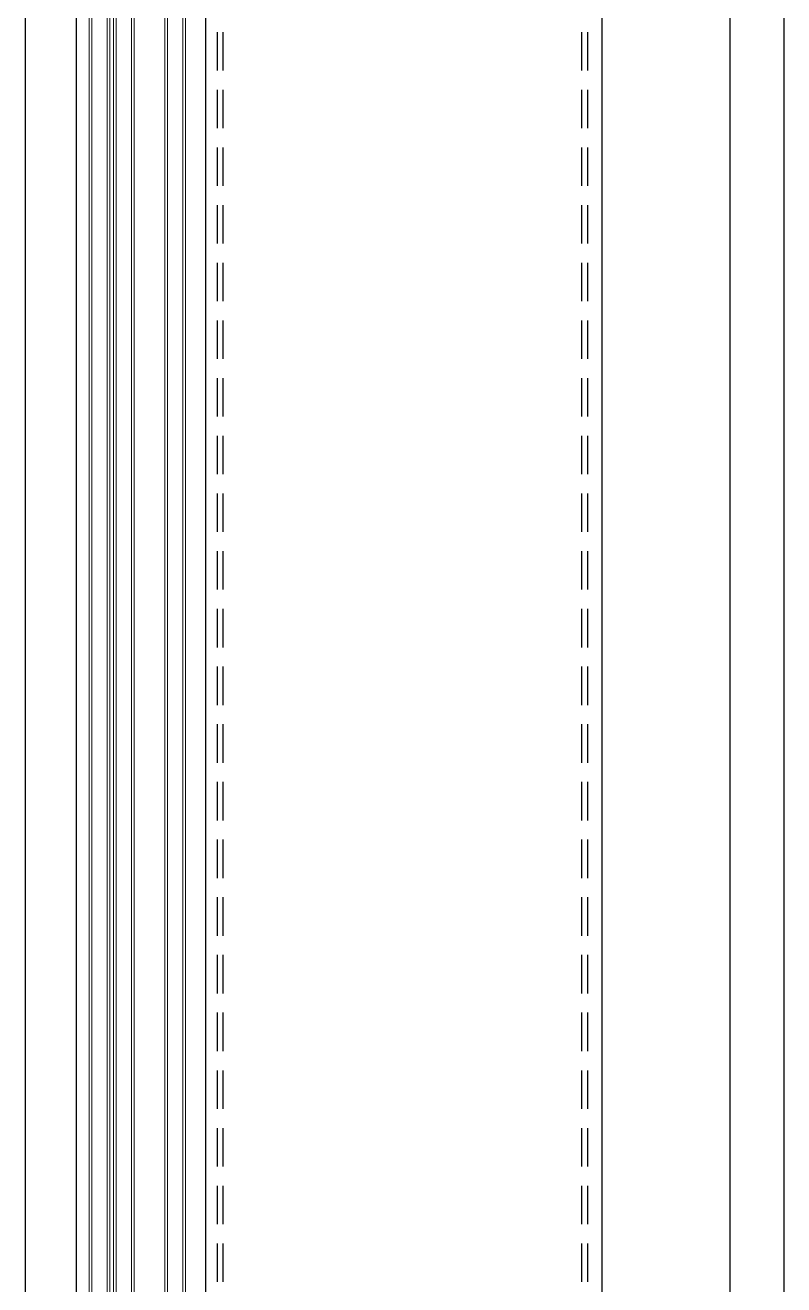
# Model space of a CAD drawing. Extents: x -3378 to 102197, y -3799 to 48702.
# Drawn here: x 58876.1 to 59172.1, y 25134.4 to 25625.8 of the extents above; entities that cross this region are included whole.
import ezdxf

# ---------------------------------------------------------------- set-up
doc = ezdxf.new("R2010")
doc.units = 0
doc.linetypes.add('HIDDEN', pattern=[0.375, 0.25, -0.125])
doc.layers.add('BCM-GLA', color=4, linetype='Continuous', lineweight=5)
for name, color, linetype in [('結構體 STRUCTURAL', 154, 'Continuous'), ('金屬面材 METAL PANEL', 2, 'Continuous'), ('隱藏線 HIDDEN', 8, 'HIDDEN')]:
    doc.layers.add(name, color=color, linetype=linetype)

msp = doc.modelspace()

# ---------------------------------------------------------------- linework, layer by layer
at = {"layer": 'BCM-GLA', "linetype": 'ByBlock', "elevation": 0}
for points in [[(58901.111, 26608.686), (58901.111, 24766.584), (58902.111, 24765.584), (58909.111, 24765.584), (58909.111, 26608.686)], [(58918.611, 26608.686), (58918.611, 24766.584), (58917.611, 24765.584), (58910.611, 24765.584), (58910.611, 26608.686)], [(58938.611, 26608.686), (58938.611, 24766.584), (58937.611, 24765.584), (58930.611, 24765.584), (58930.611, 26608.686)]]:
    msp.add_lwpolyline(points, dxfattribs=at)
at = {"layer": 'BCM-GLA', "color": 5, "linetype": 'ByBlock', "elevation": 0}
for points in [[(58902.111, 26608.686), (58902.111, 24766.999), (58902.525, 24766.584), (58908.111, 24766.584), (58908.111, 26608.686)], [(58917.611, 26608.686), (58917.611, 24766.999), (58917.196, 24766.584), (58911.611, 24766.584), (58911.611, 26608.686)], [(58937.611, 26608.686), (58937.611, 24766.999), (58937.196, 24766.584), (58931.611, 24766.584), (58931.611, 26608.686)]]:
    msp.add_lwpolyline(points, dxfattribs=at)
at = {"layer": '結構體 STRUCTURAL'}
for p, q in [((59151.111, 33243.085, 0), (59151.111, 21180.085, 0)), ((59172.111, 33243.085, 0), (59172.111, 21180.085, 0))]:
    msp.add_line(p, q, dxfattribs=at)
at = {"layer": '金屬面材 METAL PANEL'}
msp.add_line((58946.611, 24698.085, 0), (58946.611, 26608.686, 0), dxfattribs=at)
msp.add_lwpolyline([(58946.61, 26608.686), (58946.611, 27918.086), (59101.111, 27918.086), (59101.11, 24698.085)], dxfattribs=at)
at = {"layer": '金屬面材 METAL PANEL', "elevation": 0}
msp.add_lwpolyline([(58876.111, 26608.686), (58876.111, 24798.085), (58896.111, 24798.085), (58896.111, 26608.686)], dxfattribs=at)
at = {"layer": '隱藏線 HIDDEN', "linetype": 'HIDDEN', "ltscale": 60}
for p, q in [((58951.11, 24798.085, 0), (58951.11, 26608.32, 0)), ((58953.41, 24798.085, 0), (58953.41, 26608.32, 0)), ((59093.31, 24798.085, 0), (59093.31, 26608.32, 0)), ((59095.61, 24798.085, 0), (59095.61, 26608.32, 0))]:
    msp.add_line(p, q, dxfattribs=at)

doc.saveas('drawing.dxf')
